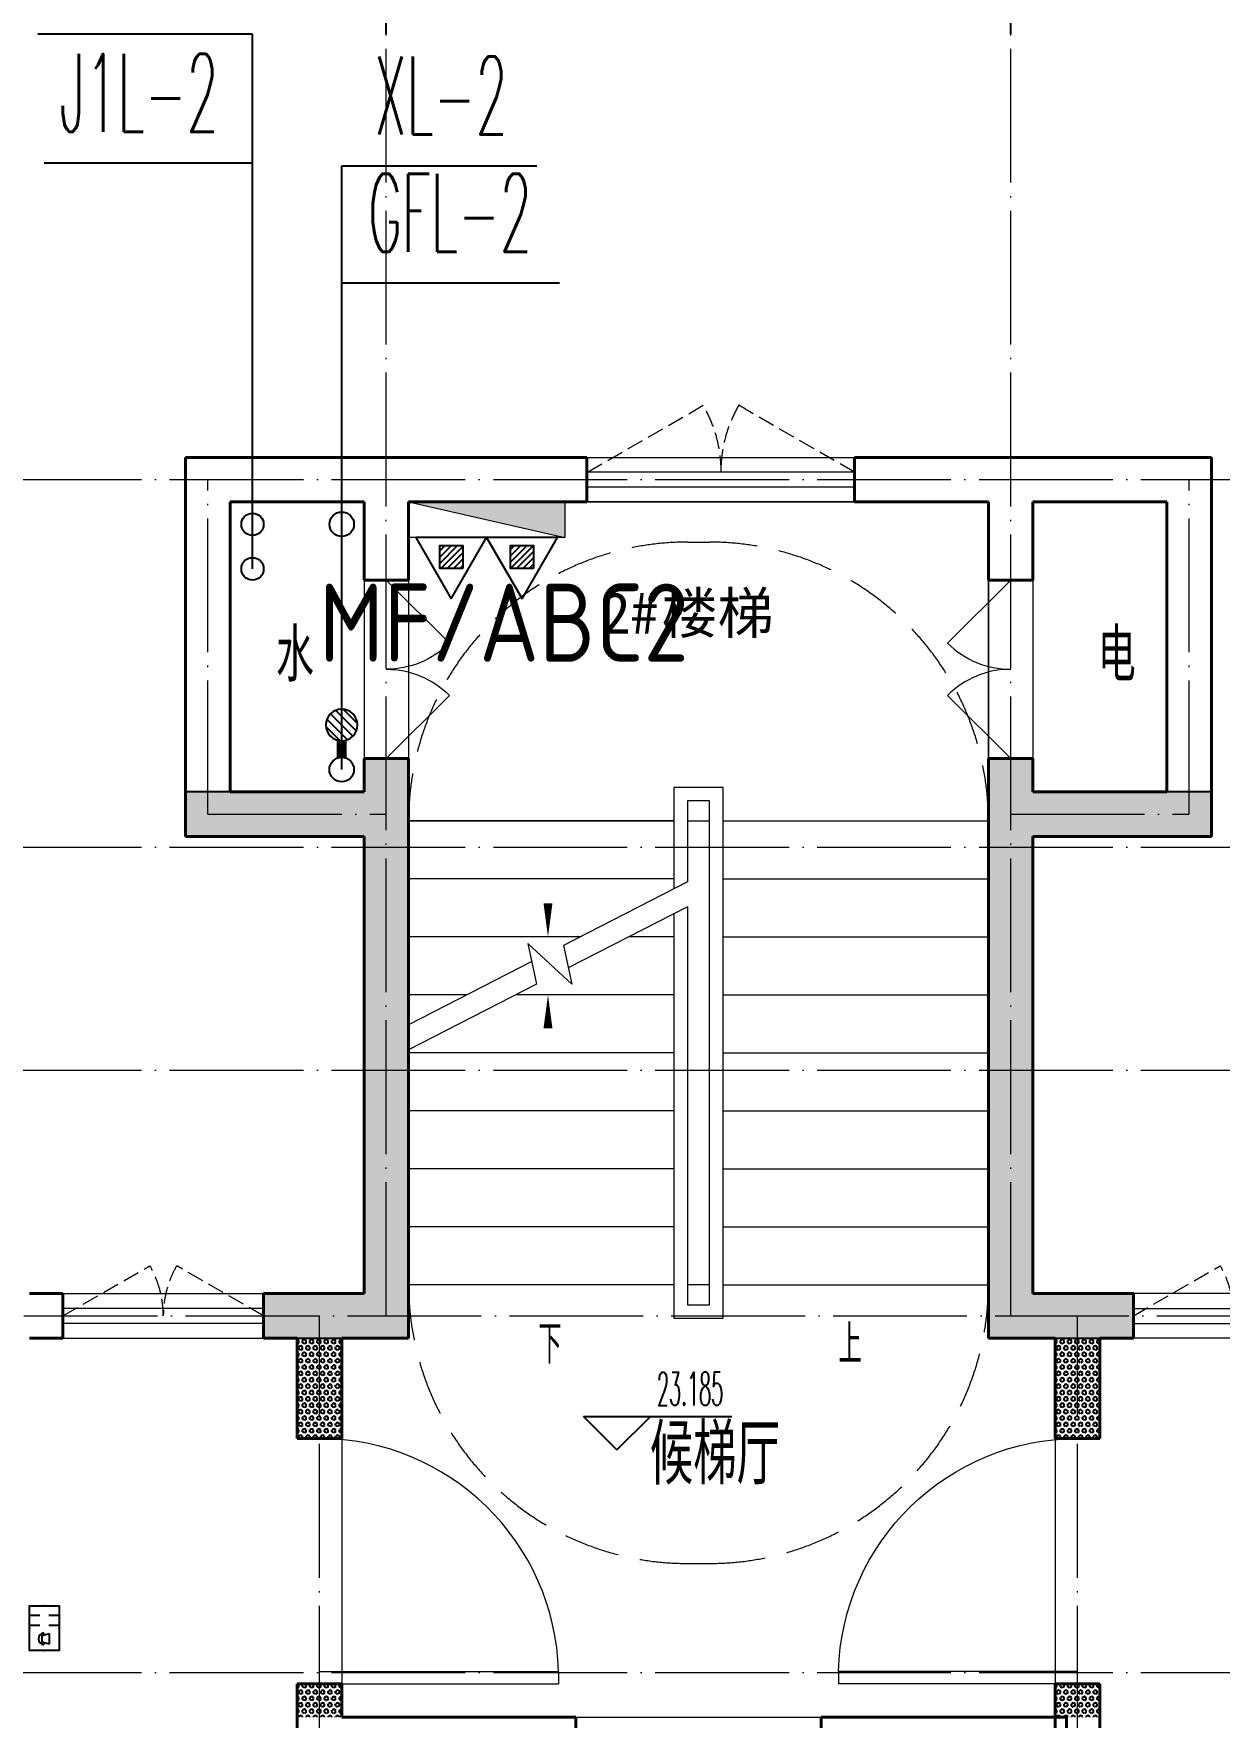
# Model space of a CAD drawing. Extents: x 27938 to 1042331, y -235042 to 1535213.
# Drawn here: x 716035 to 721352, y 370824 to 378374 of the extents above; entities that cross this region are included whole.
import ezdxf
from ezdxf.enums import TextEntityAlignment as Align

# ---------------------------------------------------------------- set-up
doc = ezdxf.new("R2010")
doc.units = 0
doc.header["$LTSCALE"] = 1000
doc.header["$MEASUREMENT"] = 0
doc.linetypes.add('DASH', pattern=[0.35, 0.25, -0.1])
doc.linetypes.add('DOTE', pattern=[2.42, 2, -0.2, 0.02, -0.2])
for name, color, linetype in [('3.5方案汇报，与郭总、侯月琴确定户型_t8$0$2020.03.04 -1安徽标准化洋房户型(UA）_t8_t8$0$看线', 154, 'Continuous'), ('AXIS', 3, 'Continuous'), ('COLUMN', 9, 'Continuous'), ('DIM_ELEV', 3, 'Continuous'), ('DIM_SYMB', 3, 'Continuous'), ('DIM_不分区消火栓', 3, 'Continuous'), ('DIM_管井排水', 3, 'Continuous'), ('DIM_给水', 3, 'Continuous'), ('EQUIP-安防', 3, 'Continuous'), ('EQUIP_地漏', 7, 'Continuous'), ('EQUIP_灭火器', 7, 'Continuous'), ('PIPE-管井排水', 210, 'GF'), ('PUB_TEXT', 4, 'Continuous'), ('TEXT_灭火器', 7, 'Continuous'), ('VPIPE-不分区消火栓', 1, 'X'), ('VPIPE-管井排水', 210, 'GF'), ('VPIPE-给水', 3, 'TG_J'), ('VPIPE-给水中', 72, 'J2'), ('保温', 6, 'Continuous')]:
    doc.layers.add(name, color=color, linetype=linetype)
for name, color, linetype, lineweight in [('DOTE', 19, 'DOTE', 9), ('EQUIP_消火栓', 242, 'Continuous', 18), ('PUB_HATCH', 8, 'Continuous', 9), ('STAIR', 2, 'Continuous', 18), ('WALL', 9, 'Continuous', 40), ('WINDOW', 8, 'Continuous', 15)]:
    doc.layers.add(name, color=color, linetype=linetype, lineweight=lineweight)
doc.styles.add('_TCH_DIM', font='SIMPLEX.shx', dxfattribs={"width": 0.6, "oblique": 10, "bigfont": 'hztxt.shx'})
doc.styles.add('_TCH_DIM_T3', font='SIMPLEX.shx', dxfattribs={"width": 0.494118, "bigfont": 'GBCBIG.shx'})
doc.styles.add('_TEL_DIM', font='SIMPLEX', dxfattribs={"width": 0.8, "height": 3.5, "bigfont": 'HZTXT'})
doc.styles.add('_TWT_SERIAL', font='simplex.shx', dxfattribs={"width": 0.6, "oblique": 10, "height": 3, "bigfont": 'aadri.shx'})
doc.styles.get("Standard").update_dxf_attribs({"font": 'gbenor.shx', "bigfont": 'gbcbig.shx'})
doc.styles.add('TG_LINETYPE', font='SIMPLEX', dxfattribs={"width": 0.8, "height": 3, "bigfont": 'HZTXT'})
doc.styles.add('黑体', font='simhei.ttf')
doc.linetypes.add('GF', pattern='A,3,-0.2,["GF",Standard,S=0.25,R=0,X=-0.1,Y=-0.115],-0.35', length=3.55)
doc.linetypes.add('J2', pattern='A,3,-0.2,["J2",Standard,S=0.25,R=0,X=-0.1,Y=-0.115],-0.35', length=3.55)
doc.linetypes.add('TG_J', pattern='A,2,-0.22,["J",TG_LINETYPE,S=0.1,R=0,X=-0.18,Y=-0.15],0', length=2.22)
doc.linetypes.add('X', pattern='A,3,-0.2,["X",Standard,S=0.25,R=0,X=-0.1,Y=-0.115],-0.25', length=3.45)
doc.dimstyles.new('_TCH_ARCH&&100', dxfattribs={"dimtxt": 297.5, "dimasz": 100, "dimexe": 250, "dimexo": 300, "dimgap": 126.25, "dimtad": 1, "dimdec": 0, "dimzin": 0, "dimdsep": 46, "dimtxsty": '_TCH_DIM_T3', "dimblk": 'ARCHTICK', "dimcen": 0.09, "dimclrt": 4, "dimazin": 2, "dimtfac": 1, "dimtdec": 0, "dimtix": 1, "dimtmove": 2, "dimatfit": 3, "dimfxl": 1, "dimtolj": 1, "dimtzin": 0, "dimarcsym": 0})
pattern_1 = [(90, (0, 0), (-16.49778, 1e-15), [9.525, -19.05]), (210, (0, 0), (8.24889, -14.2874966), [9.525, -19.05]), (150, (6e-16, 9.525), (-8.24889, -14.2874966), [9.525, -19.05])]

# ---------------------------------------------------------------- blocks, each defined once
blk = doc.blocks.new('GFDGDGRDGRDG')
at = {"layer": 'DOTE', "linetype": 'DOTE', "ltscale": 0.3}
for p, q in [((610793.7, 370358.3), (610793.7, 376108.3)), ((613593.7, 370358.3), (613593.7, 376108.3)), ((626393.7, 374108.3), (573593.7, 374108.3)), ((609993.7, 372608.3), (609993.7, 374108.3)), ((614393.7, 372608.3), (614393.7, 374108.3)), ((609993.7, 372608.3), (610793.7, 372608.3)), ((613593.7, 372608.3), (614393.7, 372608.3)), ((626393.7, 372458.3), (573593.7, 372458.3)), ((626393.7, 371458.3), (573593.7, 371458.3)), ((573593.7, 370358.3), (626393.7, 370358.3)), ((610493.7, 368458.3), (610493.7, 370358.3)), ((613893.7, 368458.3), (613893.7, 370358.3)), ((626393.7, 368758.3), (573593.7, 368758.3))]:
    blk.add_line(p, q, dxfattribs=at)
blk = doc.blocks.new('VDVDVDCZSCCS')
at = {"layer": '保温', "linetype": 'Continuous', "ltscale": 10}
h = blk.add_hatch(dxfattribs=at)
h.set_pattern_fill('HEX', color=251, scale=10, angle=90, style=0)
h.set_pattern_definition(pattern_1)
h.paths.add_polyline_path([(546716.7, 372073.7), (546916.7, 372073.7), (546916.6, 372523.7), (546716.6, 372523.7)])
h = blk.add_hatch(dxfattribs=at)
h.set_pattern_fill('HEX', color=251, scale=10, angle=90, style=0)
h.set_pattern_definition(pattern_1)
h.paths.add_polyline_path([(550316.4, 372073.8), (550116.4, 372073.8), (550116.5, 372523.8), (550316.5, 372523.8)])
h = blk.add_hatch(dxfattribs=at)
h.set_pattern_fill('HEX', color=251, scale=10, angle=90, style=0)
h.set_pattern_definition(pattern_1)
h.paths.add_polyline_path([(546716.7, 370823.7), (546916.7, 370823.7), (546916.6, 370973.7), (546716.6, 370973.7)])
h = blk.add_hatch(dxfattribs=at)
h.set_pattern_fill('HEX', color=251, scale=10, angle=90, style=0)
h.set_pattern_definition(pattern_1)
h.paths.add_polyline_path([(550316.4, 370823.8), (550116.4, 370823.8), (550116.5, 370973.8), (550316.5, 370973.8)])
blk = doc.blocks.new('HFHFHFHFTF')
at = {"layer": 'PUB_HATCH'}
for points in [[(571616.6, 372523.7), (571616.6, 375123.7), (571416.6, 375123.7), (571416.6, 374973.7), (570617, 374973.7), (570617, 374773.7), (571416.6, 374773.7), (571416.6, 372723.7), (570966.6, 372723.7), (570966.6, 372523.7)], [(574216.6, 372523.7), (574866.6, 372523.7), (574866.6, 372723.7), (574416.6, 372723.7), (574416.6, 374773.7), (575216.1, 374773.7), (575216.1, 374973.7), (574416.6, 374973.7), (574416.6, 375123.7), (574216.6, 375123.7)]]:
    blk.add_hatch(color=256, dxfattribs=at).paths.add_polyline_path(points)
at = {"layer": 'COLUMN', "color": 8}
for p, q in [((571616.6, 375123.7), (571416.6, 375123.7)), ((571416.6, 375123.7), (571416.6, 374973.7)), ((571616.6, 372523.7), (571616.6, 375123.7)), ((574416.6, 375123.7), (574216.6, 375123.7)), ((574216.6, 375123.7), (574216.6, 372523.7)), ((574416.6, 374973.7), (574416.6, 375123.7)), ((571416.6, 374973.7), (570617, 374973.7)), ((570617, 374973.7), (570617, 374773.7)), ((575216.1, 374973.7), (574416.6, 374973.7)), ((575216.1, 374773.7), (575216.1, 374973.7)), ((570617, 374773.7), (571416.6, 374773.7)), ((571416.6, 374773.7), (571416.6, 372723.7)), ((574416.6, 372723.7), (574416.6, 374773.7)), ((574416.6, 374773.7), (575216.1, 374773.7)), ((571416.6, 372723.7), (570966.6, 372723.7)), ((570966.6, 372723.7), (570966.6, 372523.7)), ((574866.6, 372723.7), (574416.6, 372723.7)), ((574866.6, 372523.7), (574866.6, 372723.7)), ((570966.6, 372523.7), (571616.6, 372523.7)), ((574216.6, 372523.7), (574866.6, 372523.7))]:
    blk.add_line(p, q, dxfattribs=at)
blk = doc.blocks.new('$equip$00002628')
at = {"color": 0, "linetype": 'Continuous'}
for p, q in [((-0.625, 0.415), (0.625, 0.415)), ((-0.625, -0.415), (-0.625, 0.415)), ((-0.472, 0.01), (-0.409, 0.01)), ((-0.446, -0.138), (-0.395, 0.058)), ((-0.395, 0.058), (-0.395, 0.058)), ((-0.395, 0.058), (-0.206, 0.058)), ((-0.206, 0.058), (-0.155, -0.138)), ((-0.191, 0.01), (-0.129, 0.01)), ((0.071, 0.129), (0.071, 0.415)), ((0.35, 0.129), (0.35, 0.415)), ((0.625, 0.415), (0.625, -0.415)), ((0.625, -0.415), (-0.625, -0.415)), ((-0.155, -0.138), (-0.446, -0.138)), ((0.071, -0.415), (0.071, -0.129)), ((0.35, -0.415), (0.35, -0.129))]:
    blk.add_line(p, q, dxfattribs=at)
at = {"color": 0, "const_width": 0.05}
blk.add_lwpolyline([(-0.625, 0.415), (0.625, 0.415), (0.625, -0.415), (-0.625, -0.415), (-0.625, 0.415), (0.625, 0.415)], dxfattribs=at)
at = {"color": 0, "linetype": 'Continuous'}
blk.add_arc((-0.3, -0.011), 0.173, 6.9897, 173.0103, dxfattribs=at)
at = {"color": 0}
for p in [(-0.625, 0), (0, 0.415), (0, -0.415), (0.625, 0)]:
    blk.add_point(p, dxfattribs=at)
at = {"color": 0, "style": '_TEL_DIM', "flags": 1}
blk.add_attdef('A', text='', height=0.000025, dxfattribs=at).set_placement((0, 0), align=Align.MIDDLE_CENTER)
blk = doc.blocks.new('HGFHGGGDFGRD')
at = {"layer": 'EQUIP-安防', "color": 8, "xscale": 160, "yscale": 160, "zscale": 160, "rotation": 90}
blk.add_blockref('$equip$00002628', (716083, 371223.7), dxfattribs=at)
blk = doc.blocks.new('_ArchTick')
at = {"color": 0, "linetype": 'ByBlock', "const_width": 0.4}
blk.add_lwpolyline([(-0.5, -0.5), (0.5, 0.5)], dxfattribs=at)
blk = doc.blocks.new('*D914')
at = {"layer": 'AXIS', "color": 0, "lineweight": -2}
for p, q in [((720416.6, 378673.7), (720416.6, 381123.7)), ((722116.6, 378673.7), (722116.6, 381123.7)), ((720416.6, 380873.7), (722116.6, 380873.7))]:
    blk.add_line(p, q, dxfattribs=at)
at = {"layer": 'Defpoints', "color": 0}
for p in [(722116.6, 380873.7), (720416.6, 378373.7), (722116.6, 378373.7)]:
    blk.add_point(p, dxfattribs=at)
at = {"layer": 'AXIS', "color": 0, "lineweight": -2, "xscale": 100, "yscale": 100, "zscale": 100, "rotation": 180}
blk.add_blockref('_ArchTick', (720416.6, 380873.7), dxfattribs=at)
at = {"layer": 'AXIS', "color": 0, "lineweight": -2, "xscale": 100, "yscale": 100, "zscale": 100}
blk.add_blockref('_ArchTick', (722116.6, 380873.7), dxfattribs=at)
at = {"layer": 'AXIS', "color": 4, "insert": (721266.6, 381148.7), "char_height": 297.5, "attachment_point": 5, "style": '_TCH_DIM_T3'}
blk.add_mtext('\\A1;1700', dxfattribs=at)
blk = doc.blocks.new('*D915')
at = {"layer": 'AXIS', "color": 0, "lineweight": -2}
for p, q in [((717616.6, 378673.7), (717616.6, 381123.7)), ((720416.6, 378673.7), (720416.6, 381123.7)), ((717616.6, 380873.7), (720416.6, 380873.7))]:
    blk.add_line(p, q, dxfattribs=at)
at = {"layer": 'Defpoints', "color": 0}
for p in [(720416.6, 380873.7), (717616.6, 378373.7), (720416.6, 378373.7)]:
    blk.add_point(p, dxfattribs=at)
at = {"layer": 'AXIS', "color": 0, "lineweight": -2, "xscale": 100, "yscale": 100, "zscale": 100, "rotation": 180}
blk.add_blockref('_ArchTick', (717616.6, 380873.7), dxfattribs=at)
at = {"layer": 'AXIS', "color": 0, "lineweight": -2, "xscale": 100, "yscale": 100, "zscale": 100}
blk.add_blockref('_ArchTick', (720416.6, 380873.7), dxfattribs=at)
at = {"layer": 'AXIS', "color": 4, "insert": (719016.6, 381148.7), "char_height": 297.5, "attachment_point": 5, "style": '_TCH_DIM_T3'}
blk.add_mtext('\\A1;2800', dxfattribs=at)
blk = doc.blocks.new('*D916')
at = {"layer": 'AXIS', "color": 0, "lineweight": -2}
for p, q in [((715916.6, 378673.7), (715916.6, 381123.7)), ((717616.6, 378673.7), (717616.6, 381123.7)), ((715916.6, 380873.7), (717616.6, 380873.7))]:
    blk.add_line(p, q, dxfattribs=at)
at = {"layer": 'Defpoints', "color": 0}
for p in [(717616.6, 380873.7), (715916.6, 378373.7), (717616.6, 378373.7)]:
    blk.add_point(p, dxfattribs=at)
at = {"layer": 'AXIS', "color": 0, "lineweight": -2, "xscale": 100, "yscale": 100, "zscale": 100, "rotation": 180}
blk.add_blockref('_ArchTick', (715916.6, 380873.7), dxfattribs=at)
at = {"layer": 'AXIS', "color": 0, "lineweight": -2, "xscale": 100, "yscale": 100, "zscale": 100}
blk.add_blockref('_ArchTick', (717616.6, 380873.7), dxfattribs=at)
at = {"layer": 'AXIS', "color": 4, "insert": (716766.6, 381148.7), "char_height": 297.5, "attachment_point": 5, "style": '_TCH_DIM_T3'}
blk.add_mtext('\\A1;1700', dxfattribs=at)
blk = doc.blocks.new('*D966')
at = {"layer": 'AXIS', "color": 0, "lineweight": -2}
for p, q in [((682316.6, 378673.7), (682316.6, 381923.7)), ((731316.6, 378673.7), (731316.6, 381923.7)), ((682316.6, 381673.7), (731316.6, 381673.7))]:
    blk.add_line(p, q, dxfattribs=at)
at = {"layer": 'Defpoints', "color": 0}
for p in [(731316.6, 381673.7), (682316.6, 378373.7), (731316.6, 378373.7)]:
    blk.add_point(p, dxfattribs=at)
at = {"layer": 'AXIS', "color": 0, "lineweight": -2, "xscale": 100, "yscale": 100, "zscale": 100, "rotation": 180}
blk.add_blockref('_ArchTick', (682316.6, 381673.7), dxfattribs=at)
at = {"layer": 'AXIS', "color": 0, "lineweight": -2, "xscale": 100, "yscale": 100, "zscale": 100}
blk.add_blockref('_ArchTick', (731316.6, 381673.7), dxfattribs=at)
at = {"layer": 'AXIS', "color": 4, "insert": (706816.6, 381948.7), "char_height": 297.5, "attachment_point": 5, "style": '_TCH_DIM_T3'}
blk.add_mtext('\\A1;49000', dxfattribs=at)
blk = doc.blocks.new('$DorLib2D$00000001')
for p, q in [((0.45, 0.975), (0.5, 0.975)), ((0.45, 0), (0.45, 0.975)), ((0.5, 0), (0.5, 0.975)), ((0.5, 0), (0.45, 0))]:
    blk.add_line(p, q)
at = {"lineweight": 13}
blk.add_arc((0.475, 0), 0.975, 91.46928, 180, dxfattribs=at)
blk = doc.blocks.new('$WINLIB2D$00000001')
at = {"color": 0}
for points in [[(-0.5, 0.5), (-0.5, -0.5)], [(-0.5, 0.5), (0.5, 0.5)], [(0.5, -0.5), (0.5, 0.5)], [(0.5, 0.1667), (-0.5, 0.1667)], [(0.5, -0.1667), (-0.5, -0.1667)], [(-0.5, -0.5), (0.5, -0.5)]]:
    blk.add_lwpolyline(points, dxfattribs=at)
blk = doc.blocks.new('$DorLib2D$00000116')
at = {"color": 0}
for p, q in [((-0.5, 0), (-0.1464, 0.3536)), ((0.5, 0), (0.1464, 0.3536))]:
    blk.add_line(p, q, dxfattribs=at)
for centre, start, end in [((-0.5, 0), 0, 45), ((0.5, 0), 135, 180)]:
    blk.add_arc(centre, 0.5, start, end, dxfattribs=at)
blk = doc.blocks.new('$TwtSys$00000141')
for p, q in [((-141, 12), (-15, 138)), ((-141, 12), (-15, 138)), ((-131, -53), (53, 131)), ((-131, -53), (53, 131)), ((-100, -100), (100, 100)), ((-100, -100), (100, 100)), ((-49, -131), (131, 49)), ((-49, -131), (131, 49)), ((17, -138), (138, -17)), ((17, -138), (138, -17))]:
    blk.add_line(p, q)
blk.add_circle((0, 0), 141)
blk.add_circle((0, 0), 141)
blk = doc.blocks.new('$TwtSys$00000434')
at = {"color": 7}
for p, q in [((-0.5, 0.5), (-0.5, -0.5)), ((-0.5, -0.5), (0.5, 0.5)), ((0.5, 0.5), (-0.5, 0.5)), ((0.5, -0.5), (0.5, 0.5)), ((-0.5, -0.5), (0.5, -0.5))]:
    blk.add_line(p, q, dxfattribs=at)
blk.add_solid([(0.5, -0.5), (0.5, 0.5), (-0.5, -0.5)], dxfattribs=at)
blk = doc.blocks.new('$TwtSys$00000546')
h = blk.add_hatch()
h.set_pattern_fill('ANSI31', color=1, scale=200, style=0)
h.set_pattern_definition([(45, (-38543.802, -6670.83), (-17.67767, 17.67767), [])])
h.paths.add_polyline_path([(-64.9, 173.7), (64.9, 173.7), (64.9, 43.9), (-64.9, 43.9)])
at = {"color": 1}
for points in [[(0, 343.6), (-198.4, 0), (198.4, 0)], [(-64.9, 173.7), (64.9, 173.7), (64.9, 43.9), (-64.9, 43.9)]]:
    blk.add_lwpolyline(points, close=True, dxfattribs=at)

msp = doc.modelspace()

# ---------------------------------------------------------------- linework, layer by layer
at = {"layer": 'AXIS'}
for p, q in [((717616.6, 378373.7), (717616.6, 382373.7)), ((720416.6, 378373.7), (720416.6, 382373.7))]:
    msp.add_line(p, q, dxfattribs=at)
at = {"layer": 'DIM_ELEV', "color": 8}
for p, q in [((718650.7, 372022.5), (718500.7, 372172.5)), ((718500.7, 372172.5), (719165.6, 372172.5)), ((718650.7, 372022.5), (718800.7, 372172.5))]:
    msp.add_line(p, q, dxfattribs=at)
at = {"layer": 'DIM_SYMB', "color": 8}
for points in [[(719691.6, 372633.7, 0, 0, 0), (719691.6, 375558.7, 0, 0, 0), (718341.6, 375558.7, 0, 0, 0), (718341.6, 374323.7, 0, 40, 0), (718341.6, 374473.7, 0, 0, 0)], [(718341.6, 372633.7, 0, 0, 0), (718341.6, 374063.7, 0, 40, 0), (718341.6, 373913.7, 0, 0, 0)]]:
    msp.add_lwpolyline(points, format="xyseb", dxfattribs=at)
at = {"layer": 'DIM_不分区消火栓'}
for p, q in [((717416.6, 376173.7), (717416.6, 377781.8)), ((717416.6, 377781.8), (718291, 377781.8))]:
    msp.add_line(p, q, dxfattribs=at)
at = {"layer": 'DIM_管井排水'}
for p, q in [((717416.5, 375073.7), (717416.6, 377255.8)), ((717416.6, 377255.8), (718392.6, 377255.8))]:
    msp.add_line(p, q, dxfattribs=at)
at = {"layer": 'DIM_给水'}
for p, q in [((717016.6, 378371.8), (716053.9, 378371.8)), ((717016.6, 376173.7), (717016.6, 378371.8)), ((717016.6, 377793.3), (716082, 377793.3)), ((717016.6, 375973.7), (717016.6, 377793.3))]:
    msp.add_line(p, q, dxfattribs=at)
at = {"layer": 'PIPE-管井排水', "const_width": 45}
msp.add_lwpolyline([(717416.5, 375203.2), (717416.5, 375128.7)], dxfattribs=at)
at = {"layer": 'STAIR', "color": 8}
for p, q in [((720316.6, 376273.7), (717716.6, 376273.7)), ((717716.6, 376273.7), (717716.6, 374843.7)), ((720316.6, 374843.7), (720316.6, 376273.7)), ((719126.6, 374993.7), (718906.6, 374993.7)), ((718906.6, 374993.7), (718906.6, 374539.9)), ((719066.6, 374933.7), (718966.6, 374933.7)), ((718966.6, 374933.7), (718966.6, 374570.7)), ((719066.6, 372673.7), (719066.6, 374933.7)), ((719126.6, 372613.7), (719126.6, 374993.7)), ((717716.6, 374843.7), (717716.6, 373929.2)), ((718906.6, 374843.7), (717716.6, 374843.7)), ((717716.6, 374843.7), (718906.6, 374843.7)), ((718966.6, 374843.7), (718966.6, 374570.7)), ((718966.6, 374843.7), (719066.6, 374843.7)), ((719066.6, 372763.7), (719066.6, 374843.7)), ((719126.6, 374843.7), (720316.6, 374843.7)), ((719126.6, 374843.7), (720316.6, 374843.7)), ((720316.6, 372763.7), (720316.6, 374843.7)), ((718906.6, 374583.7), (717716.6, 374583.7)), ((718966.6, 374570.7), (718410.6, 374285.3)), ((719126.6, 374583.7), (720316.6, 374583.7)), ((718966.6, 374458.3), (718432.4, 374184.1)), ((718906.6, 374427.5), (718906.6, 372613.7)), ((718966.6, 374458.3), (718966.6, 372763.7)), ((718966.6, 374458.3), (718966.6, 372673.7)), ((718485.4, 374323.7), (717716.6, 374323.7)), ((718448.2, 374110.9), (718251, 374293.8)), ((718251, 374293.8), (718290.3, 374111.2)), ((718410.6, 374285.3), (718448.2, 374110.9)), ((718906.6, 374323.7), (718704.4, 374323.7)), ((719126.6, 374323.7), (720316.6, 374323.7)), ((718268.5, 374212.4), (717716.6, 373929.2)), ((718290.3, 374111.2), (717716.6, 373816.8)), ((717978.8, 374063.7), (717716.6, 374063.7)), ((718906.6, 374063.7), (718197.8, 374063.7)), ((719126.6, 374063.7), (720316.6, 374063.7)), ((717716.6, 373816.8), (717716.6, 372763.7)), ((718906.6, 373803.7), (717716.6, 373803.7)), ((719126.6, 373803.7), (720316.6, 373803.7)), ((718906.6, 373543.7), (717716.6, 373543.7)), ((719126.6, 373543.7), (720316.6, 373543.7)), ((718906.6, 373283.7), (717716.6, 373283.7)), ((719126.6, 373283.7), (720316.6, 373283.7)), ((718906.6, 373023.7), (717716.6, 373023.7)), ((719126.6, 373023.7), (720316.6, 373023.7)), ((718906.6, 372763.7), (717716.6, 372763.7)), ((719066.6, 372763.7), (718966.6, 372763.7)), ((719126.6, 372763.7), (720316.6, 372763.7)), ((718966.6, 372673.7), (719066.6, 372673.7)), ((718906.6, 372613.7), (719126.6, 372613.7))]:
    msp.add_line(p, q, dxfattribs=at)
at = {"layer": 'STAIR', "color": 8, "linetype": 'DASH'}
for points in [[(717716.6, 374843.7, -0.414214), (718966.6, 376093.7), (719066.6, 376093.7, -0.414214), (720316.6, 374843.7)], [(717716.6, 372763.7, 0.414214), (718966.6, 371513.7), (719066.6, 371513.7, 0.414214), (720316.6, 372763.7)]]:
    msp.add_lwpolyline(points, format="xyb", dxfattribs=at)
at = {"layer": 'VPIPE-不分区消火栓'}
msp.add_circle((717416.6, 376173.7), 55, dxfattribs=at)
at = {"layer": 'VPIPE-管井排水'}
msp.add_circle((717416.5, 375073.7), 55, dxfattribs=at)
at = {"layer": 'VPIPE-给水'}
msp.add_circle((717016.6, 375973.7), 50, dxfattribs=at)
at = {"layer": 'VPIPE-给水中'}
msp.add_circle((717016.6, 376173.7), 50, dxfattribs=at)
at = {"layer": 'WALL', "color": 8}
for p, q in [((717616.6, 376473.7), (716716.6, 376473.7)), ((716716.6, 376473.7), (716716.6, 374773.7)), ((718516.6, 376473.7), (717616.6, 376473.7)), ((718516.6, 376273.7), (718516.6, 376473.7)), ((720416.6, 376473.7), (719716.6, 376473.7)), ((719716.6, 376473.7), (719716.6, 376273.7)), ((720416.6, 376473.7), (721316.6, 376473.7)), ((721316.6, 376473.7), (721316.6, 374773.7)), ((717516.6, 376273.7), (716916.6, 376273.7)), ((716916.6, 376273.7), (716916.6, 374973.7)), ((717516.6, 376273.7), (717516.6, 375923.7)), ((717716.6, 376273.7), (718516.6, 376273.7)), ((717716.6, 375923.7), (717716.6, 376273.7)), ((719716.6, 376273.7), (720316.6, 376273.7)), ((720316.6, 376273.7), (720316.6, 375923.7)), ((720516.6, 375923.7), (720516.6, 376273.7)), ((720516.6, 376273.7), (721116.6, 376273.7)), ((721116.6, 376273.7), (721116.6, 374973.7)), ((717516.6, 375923.7), (717716.6, 375923.7)), ((720316.6, 375923.7), (720516.6, 375923.7)), ((717716.6, 375123.7), (717516.6, 375123.7)), ((717516.6, 375123.7), (717516.6, 374973.7)), ((717716.6, 374873.7), (717716.6, 375123.7)), ((720516.6, 375123.7), (720316.6, 375123.7)), ((720316.6, 375123.7), (720316.6, 374873.7)), ((720516.6, 374973.7), (720516.6, 375123.7)), ((717516.6, 374973.7), (716916.6, 374973.7)), ((720516.6, 374973.7), (721116.6, 374973.7)), ((717716.6, 374873.7), (717716.6, 372723.7)), ((720316.6, 374873.7), (720316.6, 372723.7)), ((717516.6, 374773.7), (716716.6, 374773.7)), ((717516.6, 374773.7), (717516.6, 372723.7)), ((720516.6, 374773.7), (721316.6, 374773.7)), ((720516.6, 374773.7), (720516.6, 372723.7)), ((716166.6, 372723.7), (716016.6, 372723.7)), ((716166.6, 372523.7), (716166.6, 372723.7)), ((717316.6, 372723.7), (717066.6, 372723.7)), ((717066.6, 372723.7), (717066.6, 372523.7)), ((717516.6, 372723.7), (717316.6, 372723.7)), ((717716.6, 372723.7), (717716.6, 372723.7)), ((717716.6, 372523.7), (717716.6, 372723.7)), ((720316.6, 372723.7), (720316.6, 372723.7)), ((720316.6, 372723.7), (720316.6, 372523.7)), ((720516.6, 372723.7), (720716.6, 372723.7)), ((720966.6, 372723.7), (720716.6, 372723.7)), ((720966.6, 372523.7), (720966.6, 372723.7)), ((716016.6, 372523.7), (716166.6, 372523.7)), ((717066.6, 372523.7), (717216.6, 372523.7)), ((717216.6, 372523.7), (717216.6, 372073.7)), ((717416.6, 372073.7), (717416.6, 372523.7)), ((717616.6, 372523.7), (717416.6, 372523.7)), ((717716.6, 372523.7), (717616.6, 372523.7)), ((720316.6, 372523.7), (720416.6, 372523.7)), ((720416.6, 372523.7), (720616.6, 372523.7)), ((720616.6, 372523.7), (720616.6, 372073.7)), ((720816.6, 372073.7), (720816.6, 372523.7)), ((720816.6, 372523.7), (720966.6, 372523.7)), ((717216.6, 372073.7), (717416.6, 372073.7)), ((720616.6, 372073.7), (720816.6, 372073.7)), ((717416.6, 370973.7), (717216.6, 370973.7)), ((717216.6, 370973.7), (717216.6, 370623.7)), ((717416.6, 370823.7), (717416.6, 370973.7)), ((720816.6, 370973.7), (720616.6, 370973.7)), ((720616.6, 370973.7), (720616.6, 370723.7)), ((720816.6, 370723.7), (720816.6, 370973.7)), ((717416.6, 370823.7), (717766.6, 370823.7)), ((718466.6, 370823.7), (717766.6, 370823.7)), ((718466.6, 370623.7), (718466.6, 370823.7)), ((720266.6, 370823.7), (719566.6, 370823.7)), ((719566.6, 370823.7), (719566.6, 370623.7)), ((720266.6, 370823.7), (720666.6, 370823.7)), ((720666.6, 370823.7), (720666.6, 370623.7))]:
    msp.add_line(p, q, dxfattribs=at)
at = {"layer": 'WINDOW'}
for p, q in [((717516.6, 375923.7), (717516.6, 375123.7)), ((717716.6, 375923.7), (717716.6, 375123.7)), ((720316.6, 375923.7), (720316.6, 375123.7)), ((720516.6, 375923.7), (720516.6, 375123.7)), ((717416.6, 372073.7), (717416.6, 370973.7)), ((720616.6, 372073.7), (720616.6, 370973.7)), ((718466.6, 370823.7), (719566.6, 370823.7))]:
    msp.add_line(p, q, dxfattribs=at)
at = {"layer": 'WINDOW', "color": 8, "linetype": 'DASH', "ltscale": 0.3}
for points in [[(718518.4, 376407.1), (719038, 376707.1, -0.131652), (719118.4, 376407.1)], [(719716.6, 376407.1), (719197, 376707.1, 0.131652), (719116.6, 376407.1)], [(716166.6, 372623.7), (716556.3, 372848.7, -0.131605), (716616.6, 372623.7)], [(717066.6, 372623.7), (716676.8, 372848.7, 0.131605), (716616.6, 372623.7)], [(720966.6, 372623.7), (721356.3, 372848.7, -0.131605), (721416.6, 372623.7)]]:
    msp.add_lwpolyline(points, format="xyb", dxfattribs=at)

# ---------------------------------------------------------------- block references
at = {"color": 8}
for name, p in [('HFHFHFHFTF', (146100, 0)), ('VDVDVDCZSCCS', (170500, 0)), ('HGFHGGGDFGRD', (0, 0))]:
    msp.add_blockref(name, p, dxfattribs=at)
at = {"layer": '3.5方案汇报，与郭总、侯月琴确定户型_t8$0$2020.03.04 -1安徽标准化洋房户型(UA）_t8_t8$0$看线', "ltscale": 10}
msp.add_blockref('GFDGDGRDGRDG', (106822.9, 2265.4), dxfattribs=at)
at = {"layer": 'EQUIP_地漏', "xscale": 0.5, "yscale": -0.5, "zscale": 0.5, "rotation": 180}
msp.add_blockref('$TwtSys$00000141', (717416.5, 375273.7), dxfattribs=at)
at = {"layer": 'EQUIP_消火栓', "xscale": 700, "yscale": -160, "zscale": 700}
msp.add_blockref('$TwtSys$00000434', (718066.6, 376193.7), dxfattribs=at)
at = {"layer": 'EQUIP_灭火器', "xscale": 0.8, "yscale": 0.8, "zscale": 0.8, "rotation": 180}
for p in [(717907.9, 376113.7), (718225.3, 376113.7)]:
    msp.add_blockref('$TwtSys$00000546', p, dxfattribs=at)
at = {"layer": 'WINDOW'}
for name, p, xscale, yscale, zscale, rotation in [('$WINLIB2D$00000001', (719116.6, 376373.7), -1200, 200.0000000002997, -1200, 180.0000242537738), ('$DorLib2D$00000116', (717616.6, 375523.7), -800, 800, -800, 269.9999856579115), ('$DorLib2D$00000116', (720416.6, 375523.7), -800, -800, -800, 269.9999829807116), ('$WINLIB2D$00000001', (716616.6, 372623.7), -900, 200, -900, 180.0000468348593), ('$WINLIB2D$00000001', (721416.6, 372623.7), -900, -200, -900, 359.9999531651407), ('$DorLib2D$00000001', (717316.6, 371523.7), 1100, 1100, 1100, 270.0000468348222), ('$DorLib2D$00000001', (720716.6, 371523.7), 1100, -1100, 1100, 269.9999531651777)]:
    msp.add_blockref(name, p, dxfattribs=dict(at, xscale=xscale, yscale=yscale, zscale=zscale, rotation=rotation))

# ---------------------------------------------------------------- texts
at = {"layer": 'DIM_ELEV', "color": 8, "style": '_TCH_DIM', "width": 0.423529}
msp.add_text('23.185', height=148.75, dxfattribs=at).set_placement((718830.4, 372222.6))
at = {"layer": 'DIM_SYMB', "color": 7, "style": '_TCH_DIM', "width": 0.6}
for s, p in [('上', (719643.8, 372408.7)), ('下', (718298.3, 372408.7))]:
    msp.add_text(s, height=175, dxfattribs=at).set_placement(p)
at = {"layer": 'DIM_不分区消火栓', "color": 7, "style": '_TWT_SERIAL', "width": 0.48}
msp.add_text('XL-2', height=350, dxfattribs=at).set_placement((717563.1, 377921.8))
at = {"layer": 'DIM_管井排水', "color": 7, "style": '_TWT_SERIAL', "width": 0.48}
msp.add_text('GFL-2', height=350, dxfattribs=at).set_placement((717535.3, 377395.8))
at = {"layer": 'DIM_给水', "color": 7, "style": '_TWT_SERIAL', "width": 0.48}
msp.add_text('J1L-2', height=350, dxfattribs=at).set_placement((716152, 377933.3))
at = {"layer": 'PUB_TEXT', "color": 8, "style": '黑体'}
for s, p in [('2#', (718586.6, 375683.8)), ('楼梯', (718851.3, 375683.8))]:
    msp.add_text(s, height=184.01, dxfattribs=at).set_placement(p)
at = {"layer": 'PUB_TEXT', "color": 8}
for s, height, p in [('水', 236.3, (717121.8, 375468.5)), ('电', 236.3, (720807, 375468.5)), ('候梯厅', 270.07, (718798.4, 371867.9))]:
    msp.add_text(s, height=height, dxfattribs=at).set_placement(p)
at = {"layer": 'TEXT_灭火器'}
msp.add_text('MF/ABC2', height=350, dxfattribs=at).set_placement((717314.1, 375557.6))

# ---------------------------------------------------------------- dimensions: what is measured, and where the dimension line sits
at = {"layer": 'AXIS'}
for p1, p2, distance, picture, middle in [((682316.6, 378373.7), (731316.6, 378373.7), 3300, '*D966', (706816.6, 381948.7)), ((715916.6, 378373.7), (717616.6, 378373.7), 2500, '*D916', (716766.6, 381148.7)), ((717616.6, 378373.7), (720416.6, 378373.7), 2500, '*D915', (719016.6, 381148.7)), ((720416.6, 378373.7), (722116.6, 378373.7), 2500, '*D914', (721266.6, 381148.7))]:
    dim = msp.add_aligned_dim(p1=p1, p2=p2, distance=distance, dimstyle='_TCH_ARCH&&100', dxfattribs=at)
    dim.commit()
    dim.dimension.update_dxf_attribs({"geometry": picture, "text_midpoint": middle})

doc.saveas('drawing.dxf')
